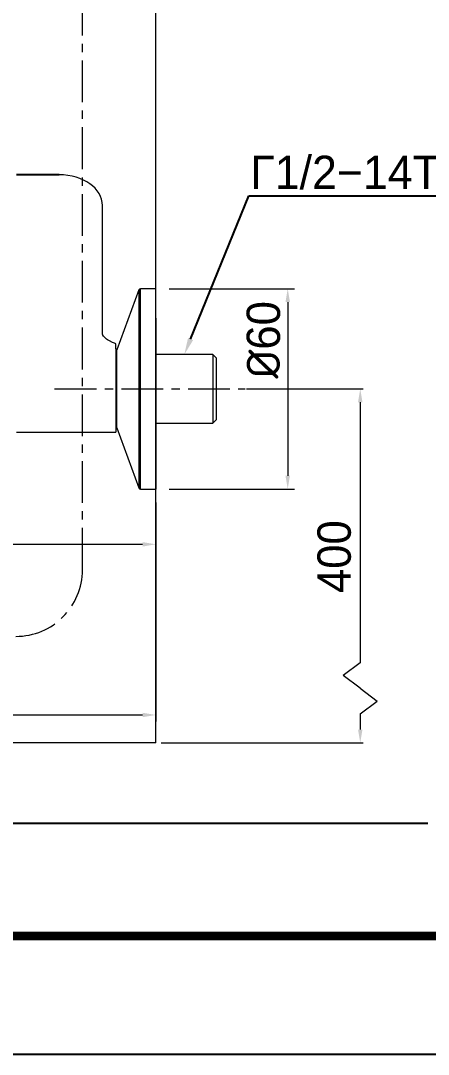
# Model space of a CAD drawing. Extents: x 1151 to 2280, y 0 to 827.
# Drawn here: x 1955.9 to 2078, y 0 to 309.6 of the extents above; entities that cross this region are included whole.
import ezdxf
from ezdxf import colors
from ezdxf.entities.mleader import LeaderData, LeaderLine
from ezdxf.math import Vec2, Vec3

# ---------------------------------------------------------------- set-up
doc = ezdxf.new("R2010")
doc.units = 0
doc.header["$LTSCALE"] = 10
doc.header["$MEASUREMENT"] = 0
doc.header["$PDMODE"] = 3
doc.header["$PDSIZE"] = -10
doc.linetypes.add('CENTER', pattern=[2, 1.25, -0.25, 0.25, -0.25])
doc.layers.get('0').update_dxf_attribs({"linetype": 'CONTINUOUS'})
doc.layers.get('DEFPOINTS').update_dxf_attribs({"linetype": 'CONTINUOUS'})
doc.layers.add('1', color=7, linetype='CONTINUOUS')
doc.layers.add('DEF_LAYER_ASSEM_MEMBER', color=7, linetype='CONTINUOUS')
doc.layers.add('치수선', color=7, linetype='CONTINUOUS', lineweight=20)
doc.styles.add('Daelim Dimension', font='H2GTRE.TTF')
doc.styles.get("Standard").update_dxf_attribs({"font": 'SYMBOL'})
doc.dimstyles.new('DEFAULT', dxfattribs={"dimscale": 2, "dimtxt": 2, "dimasz": 2, "dimexe": 0, "dimexo": 2, "dimgap": 1, "dimtad": 1, "dimdec": 1, "dimzin": 9, "dimdsep": 46, "dimtxsty": 'Daelim Dimension', "dimcen": 0.5, "dimclrd": 252, "dimclre": 252, "dimclrt": 3, "dimadec": 1, "dimazin": 0, "dimtfac": 1, "dimtdec": 1, "dimtix": 1, "dimtmove": 0, "dimatfit": 3, "dimfxl": 1, "dimtolj": 1, "dimtzin": 1, "dimlwd": 9, "dimlwe": 9, "dimarcsym": 0})

# ---------------------------------------------------------------- blocks, each defined once
blk = doc.blocks.new('*D6')
at = {"color": 5, "lineweight": 9, "ltscale": 0.5, "transparency": 16777216}
for p, q in [((1841.28, 154.1), (1841.28, 150.78)), ((1845.28, 152.78), (1992.38, 152.78)), ((1996.38, 153.75), (1996.38, 150.78))]:
    blk.add_line(p, q, dxfattribs=at)
at = {"color": 5, "ltscale": 0.5, "transparency": 16777216}
for points in [[(1845.28, 153.45), (1845.28, 152.11), (1841.28, 152.78)], [(1992.38, 153.45), (1992.38, 152.11), (1996.38, 152.78)]]:
    blk.add_solid(points, dxfattribs=at)
at = {"layer": 'DEFPOINTS', "color": 0, "ltscale": 0.5, "transparency": 16777216}
for p in [(1841.28, 158.1), (1996.38, 157.75), (1996.38, 152.78)]:
    blk.add_point(p, dxfattribs=at)
at = {"color": 7, "ltscale": 0.5, "transparency": 16777216, "insert": (1918.83, 159.89), "char_height": 10, "attachment_point": 5, "style": 'Daelim Dimension'}
blk.add_mtext('\\A1;155.1', dxfattribs=at)
blk = doc.blocks.new('*D7')
at = {"color": 5, "lineweight": 9, "ltscale": 0.5, "transparency": 16777216}
for p, q in [((1795.69, 180.04), (1795.69, 99.66)), ((1996.38, 165.33), (1996.38, 99.66)), ((1799.69, 101.66), (1992.38, 101.66))]:
    blk.add_line(p, q, dxfattribs=at)
at = {"color": 5, "ltscale": 0.5, "transparency": 16777216}
for points in [[(1799.69, 102.32), (1799.69, 100.99), (1795.69, 101.66)], [(1992.38, 102.32), (1992.38, 100.99), (1996.38, 101.66)]]:
    blk.add_solid(points, dxfattribs=at)
at = {"layer": 'DEFPOINTS', "color": 0, "ltscale": 0.5, "transparency": 16777216}
for p in [(1795.69, 184.04), (1996.38, 169.33), (1996.38, 101.66)]:
    blk.add_point(p, dxfattribs=at)
at = {"color": 7, "ltscale": 0.5, "transparency": 16777216, "insert": (1896.03, 108.88), "char_height": 10, "attachment_point": 5, "style": 'Daelim Dimension'}
blk.add_mtext('\\A1;200.7', dxfattribs=at)
blk = doc.blocks.new('*D9')
at = {"color": 5, "lineweight": 9, "ltscale": 0.5, "transparency": 16777216}
for p, q in [((2000.38, 229.33), (2037.86, 229.33)), ((2035.86, 225.33), (2035.86, 173.33)), ((2000.38, 169.33), (2037.86, 169.33))]:
    blk.add_line(p, q, dxfattribs=at)
at = {"color": 5, "ltscale": 0.5, "transparency": 16777216}
for points in [[(2035.19, 225.33), (2036.53, 225.33), (2035.86, 229.33)], [(2035.19, 173.33), (2036.53, 173.33), (2035.86, 169.33)]]:
    blk.add_solid(points, dxfattribs=at)
at = {"layer": 'DEFPOINTS', "color": 0, "ltscale": 0.5, "transparency": 16777216}
for p in [(1996.38, 229.33), (1996.38, 169.33), (2035.86, 169.33)]:
    blk.add_point(p, dxfattribs=at)
at = {"color": 7, "ltscale": 0.5, "transparency": 16777216, "insert": (2028.63, 214.03), "char_height": 10, "attachment_point": 5, "rotation": 90, "style": 'Daelim Dimension'}
blk.add_mtext('\\A1;{\\fISOCPEUR|b0|i0|c0|p34;%%C}60', dxfattribs=at)

msp = doc.modelspace()

# ---------------------------------------------------------------- linework, layer by layer
at = {"color": 5, "lineweight": 9, "ltscale": 0.5}
for p, q in [((2023.54, 199.33), (2058.45, 199.33)), ((2057.59, 195.33), (2057.59, 117.32)), ((2057.59, 117.32), (2052.48, 113.48)), ((2057.59, 109.64), (2052.48, 113.48)), ((2057.59, 109.64), (2062.65, 105.81)), ((2057.59, 101.97), (2062.65, 105.81)), ((2057.59, 101.97), (2057.59, 97.3)), ((1997.96, 93.31), (2058.45, 93.31))]:
    msp.add_line(p, q, dxfattribs=at)
at = {"color": 5}
msp.add_line((1169.29, 69.28), (2077.88, 69.28), dxfattribs=at)
at = {"ltscale": 0.5}
msp.add_lwpolyline([(1151.14, 0), (2279.54, 0), (2279.54, 826.8), (1151.14, 826.8)], close=True, dxfattribs=at)
at = {"color": 5, "linetype": 'ByBlock', "lineweight": 200, "const_width": 2.6}
msp.add_lwpolyline([(1169.29, 35.4), (2261.29, 35.4), (2261.29, 807.6), (1169.29, 807.6)], close=True, dxfattribs=at)
at = {"color": 5, "ltscale": 0.5}
msp.add_solid([(2056.92, 195.33), (2058.26, 195.33), (2057.59, 199.33)], dxfattribs=at)
at = {"color": 5, "lineweight": 9, "ltscale": 0.5}
msp.add_solid([(2056.92, 97.3), (2058.26, 97.3), (2057.59, 93.3)], dxfattribs=at)
at = {"layer": '1', "color": 7, "linetype": 'Continuous', "lineweight": 18}
for p, q in [((1967.38, 263.56), (1954.57, 263.56)), ((1967.38, 263.56), (1967.38, 263.47)), ((1980.38, 215.6), (1980.38, 254.28)), ((1996.38, 229.33), (1991.72, 229.33)), ((1996.38, 220.55), (1996.38, 229.33)), ((1991.26, 229.01), (1984.62, 211.01)), ((1996.38, 220.55), (1996.38, 199.33)), ((1984.38, 211.35), (1984.38, 199.33)), ((1984.59, 210.83), (1984.59, 207.47)), ((1984.59, 209.63), (1984.38, 209.63)), ((1984.59, 187.83), (1984.59, 207.47)), ((2013.38, 209.63), (1996.38, 209.63)), ((2014.38, 208.63), (2013.38, 209.63)), ((2013.38, 209.63), (2013.38, 189.03)), ((2014.38, 208.63), (2014.38, 190.03)), ((1984.38, 199.33), (1984.38, 186.33)), ((1996.38, 199.33), (1996.38, 169.33)), ((1984.38, 189.03), (1984.59, 189.03)), ((1996.38, 189.03), (2013.38, 189.03)), ((2013.38, 189.03), (2014.38, 190.03)), ((1954.58, 186.33), (1984.38, 186.33)), ((1984.62, 187.66), (1991.26, 169.66)), ((1991.72, 169.33), (1996.38, 169.33))]:
    msp.add_line(p, q, dxfattribs=at)
at = {"layer": '1', "color": 7, "linetype": 'Continuous', "lineweight": 13}
for p, q in [((1954.58, 263.47), (1967.38, 263.47)), ((1991.72, 220.55), (1991.72, 229.33)), ((1991.26, 229.01), (1991.26, 220.32)), ((1991.26, 220.32), (1991.26, 178.35)), ((1991.72, 199.33), (1991.72, 220.55)), ((1984.62, 207.59), (1984.62, 211.01)), ((1984.62, 191.08), (1984.62, 207.59)), ((1991.72, 169.33), (1991.72, 199.33)), ((1984.38, 192.05), (1984.59, 192.05)), ((1984.62, 187.66), (1984.62, 191.08)), ((1991.26, 178.35), (1991.26, 169.66))]:
    msp.add_line(p, q, dxfattribs=at)
at = {"layer": '1', "color": 7, "linetype": 'Continuous', "lineweight": 18}
for centre, start, end in [((1991.72, 228.83), 90, 159.7751), ((1985.09, 210.83), 159.7751, 180.0014), ((1985.09, 187.83), 180, 200.2249), ((1991.72, 169.83), 200.2249, 270)]:
    msp.add_arc(centre, 0.5, start, end, dxfattribs=at)
msp.add_ellipse((1967.38, 254.28), major_axis=(-13, 0), ratio=0.707107, start_param=3.141591, end_param=4.712387, dxfattribs=at)
at = {"layer": '1', "color": 7, "linetype": 'Continuous', "lineweight": 13}
msp.add_ellipse((1985.09, 207.47), major_axis=(-0.5, 0), ratio=0.707107, start_param=5.930195, end_param=6.283211, dxfattribs=at)
at = {"layer": '1', "color": 7, "linetype": 'Continuous', "lineweight": 18}
for points, knots in [([(1984.39, 212.87), (1984.13, 212.94), (1983.66, 213.1), (1983.06, 213.38), (1982.61, 213.6), (1982.12, 213.88), (1981.52, 214.28), (1980.93, 214.81), (1980.55, 215.3), (1980.41, 215.53), (1980.38, 215.6)], [0, 0, 0, 0, 0.0718134, 0.1378134, 0.1839118, 0.240605, 0.3482406, 0.4963251, 0.5932748, 0.6329994, 0.6329994, 0.6329994, 0.6329994]), ([(1984.38, 211.35), (1984.38, 211.48), (1984.38, 211.6), (1984.38, 211.83), (1984.38, 211.94), (1984.38, 212.14), (1984.38, 212.23), (1984.38, 212.39), (1984.38, 212.46), (1984.38, 212.59), (1984.38, 212.65), (1984.38, 212.74), (1984.38, 212.78), (1984.38, 212.81), (1984.38, 212.82), (1984.38, 212.83), (1984.38, 212.85), (1984.38, 212.86), (1984.38, 212.86), (1984.38, 212.87), (1984.38, 212.86)], [0, 0, 0, 0, 0.130569, 0.130569, 0.261139, 0.261139, 0.391708, 0.391708, 0.522277, 0.522277, 0.652847, 0.652847, 0.783416, 0.783416, 0.816058, 0.816058, 0.848701, 0.913985, 0.913985, 1, 1, 1, 1])]:
    msp.add_open_spline(points, degree=3, knots=knots, dxfattribs=at)
at = {"layer": 'DEF_LAYER_ASSEM_MEMBER', "color": 1, "linetype": 'CENTER', "lineweight": 5}
for p, q in [((1974.38, 145.19), (1974.38, 421.65)), ((1966.04, 199.33), (2023.12, 199.33))]:
    msp.add_line(p, q, dxfattribs=at)
msp.add_arc((1954.38, 145.19), 20, 270, 0, dxfattribs=at)
at = {"layer": '치수선'}
for q in [(1996.38, 624.95), (1281.3, 93.31)]:
    msp.add_line((1996.38, 93.31), q, dxfattribs=at)

# ---------------------------------------------------------------- texts
at = {"color": 7, "ltscale": 0.5, "insert": (2049.83, 149.08), "char_height": 10, "attachment_point": 5, "rotation": 90, "style": 'Daelim Dimension'}
msp.add_mtext('\\A1;400', dxfattribs=at)

# ---------------------------------------------------------------- dimensions: what is measured, and where the dimension line sits
at = {"color": 5, "ltscale": 0.5}
dim = msp.add_linear_dim(base=(2035.86, 169.33), p1=(1996.38, 229.33), p2=(1996.38, 169.33), angle=90, text='{\\fISOCPEUR|b0|i0|c0|p34;%%C}<>', dimstyle='DEFAULT', override={"dimtxt": 5, "dimexe": 1, "dimclrd": 5, "dimclre": 5, "dimclrt": 7}, dxfattribs=at)
dim.commit()
dim.dimension.update_dxf_attribs({"geometry": '*D9', "text_midpoint": (2035.86, 214.03), "dimtype": 160})
for base, p1, p2, picture, middle in [((1996.38, 101.66), (1795.69, 184.04), (1996.38, 169.33), '*D7', (1896.03, 108.88)), ((1996.38, 152.78), (1841.28, 158.1), (1996.38, 157.75), '*D6', (1918.83, 159.89))]:
    dim = msp.add_linear_dim(base=base, p1=p1, p2=p2, dimstyle='DEFAULT', override={"dimtxt": 5, "dimexe": 1, "dimclrd": 5, "dimclre": 5, "dimclrt": 7}, dxfattribs=at)
    dim.commit()
    dim.dimension.update_dxf_attribs({"geometry": picture, "text_midpoint": middle})

# ---------------------------------------------------------------- leaders
at = {"ltscale": 0.5}
ml = msp.add_multileader_mtext('Standard', dxfattribs=at)
ml.set_content('G1/2-14TH', color=256)
ml.set_leader_properties(color=5)
ml.build(insert=Vec2(0, 0))
ml.multileader.update_dxf_attribs({"text_left_attachment_type": 6, "text_right_attachment_type": 6, "dogleg_length": 0.36, "arrow_head_size": 5})
ctx = ml.context
ctx.base_point, ctx.char_height, ctx.arrow_head_size, ctx.landing_gap_size, ctx.plane_origin = Vec3(2024.54, 257.2), 10, 5, 0.09, Vec3(2009, 228.19)
ctx.left_attachment, ctx.right_attachment = 6, 6
notes = []
notes.append((ctx, [(0, (1, 1, 0), (2024.18, 257.2), (1, 0), 0.36, [(0, [(2004.88, 209.63)], 0, [])])]))
ctx.mtext.insert, ctx.mtext.flow_direction = Vec3(2024.63, 269.2), 5
for ctx, leaders in notes:
    for number, flags, end, landing, length, lines in leaders:
        leader = LeaderData()
        leader.index, (leader.has_last_leader_line, leader.has_dogleg_vector, leader.attachment_direction) = number, flags
        leader.last_leader_point, leader.dogleg_vector, leader.dogleg_length = Vec3(end), Vec3(landing), length
        for number, points, colour, breaks in lines:
            line = LeaderLine()
            line.index, line.vertices, line.color, line.breaks = number, Vec3.list(points), colors.encode_raw_color(colour), breaks
            leader.lines.append(line)
        ctx.leaders.append(leader)

doc.saveas('drawing.dxf')
